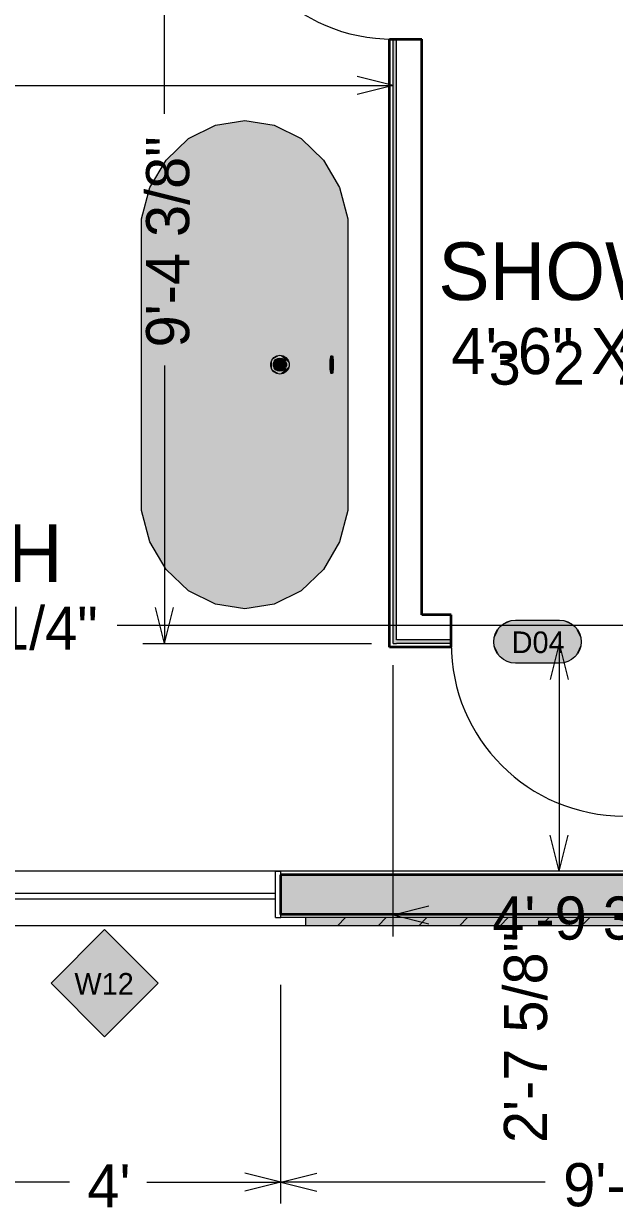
# Model space of a CAD drawing. Header units: inches. Extents: x 0.6 to 35.4, y -22.9 to 0.3.
# Drawn here: x 16.137 to 17.848, y -20.775 to -17.347 of the extents above; entities that cross this region are included whole.
import ezdxf

# ---------------------------------------------------------------- set-up
doc = ezdxf.new("R2010")
doc.units = ezdxf.units.IN
doc.header["$MEASUREMENT"] = 0
doc.layers.add('Layout Box Export Contents', color=7, linetype='Continuous', lineweight=0, true_color=0x000000)

# ---------------------------------------------------------------- blocks, each defined once
blk = doc.blocks.new('Slipper Pedestal')
at = {"layer": 'Layout Box Export Contents', "color": 252, "linetype": 'Continuous', "lineweight": 0, "true_color": 0x969696, "transparency": 33554687}
for points in [[(-33.95, 14.34), (-33.31, 18.42), (-31.43, 22.17), (-28.46, 25.29), (-24.65, 27.52), (-20.3, 28.68), (20.3, 28.68), (24.65, 27.52), (28.46, 25.29), (31.43, 22.17), (33.31, 18.42), (33.95, 14.34), (33.31, 10.26), (31.43, 6.51), (28.46, 3.39), (24.65, 1.16), (20.3, 0), (-20.3, 0), (-24.65, 1.16), (-28.46, 3.39), (-31.43, 6.51), (-33.31, 10.26)], [(-1.23, 26.52), (-1.15, 26.56), (-0.94, 26.59), (-0.61, 26.62), (-0.21, 26.63), (0.21, 26.63), (0.61, 26.62), (0.94, 26.59), (1.15, 26.56), (1.23, 26.52), (1.23, 26.34), (1.18, 26.31), (1.11, 26.28), (0.91, 26.24), (0.59, 26.22), (0.21, 26.21), (-0.21, 26.21), (-0.59, 26.22), (-0.91, 26.24), (-1.11, 26.28), (-1.18, 26.31), (-1.23, 26.34)], [(-1.3, 19.22), (-1.22, 19.66), (-1, 20.06), (-0.65, 20.35), (-0.23, 20.5), (0.23, 20.5), (0.65, 20.35), (1, 20.06), (1.22, 19.66), (1.3, 19.22), (1.22, 18.78), (1, 18.39), (0.65, 18.1), (0.23, 17.94), (-0.23, 17.94), (-0.65, 18.1), (-1, 18.39), (-1.22, 18.78)], [(-0.91, 19.22), (-0.86, 19.53), (-0.7, 19.81), (-0.46, 20.01), (-0.16, 20.12), (0.16, 20.12), (0.46, 20.01), (0.7, 19.81), (0.86, 19.53), (0.91, 19.22), (0.86, 18.91), (0.7, 18.63), (0.46, 18.43), (0.16, 18.32), (-0.16, 18.32), (-0.46, 18.43), (-0.7, 18.63), (-0.86, 18.91)]]:
    blk.add_lwpolyline(points, close=True, dxfattribs=at)
at = {"layer": 'Layout Box Export Contents', "color": 7, "linetype": 'Continuous', "lineweight": 0, "true_color": 0xffffff, "transparency": 33554687}
for points in [[(-20.3, 28.68), (-20.3, 0), (-20.3, 28.68), (-24.65, 1.16)], [(-24.65, 27.52), (-20.3, 28.68), (-24.65, 27.52), (-24.65, 1.16)], [(20.3, 28.68), (20.3, 0), (20.3, 28.68), (-20.3, 0)], [(-20.3, 28.68), (20.3, 28.68), (-20.3, 28.68), (-20.3, 0)], [(20.3, 28.68), (24.65, 27.52), (20.3, 28.68), (24.65, 1.16)], [(24.65, 1.16), (20.3, 0), (24.65, 1.16), (20.3, 28.68)], [(-24.65, 27.52), (-24.65, 1.16), (-24.65, 27.52), (-28.46, 3.39)], [(-28.46, 25.29), (-24.65, 27.52), (-28.46, 25.29), (-28.46, 3.39)], [(-1.15, 26.56), (-1.18, 26.31), (-1.15, 26.56), (-1.23, 26.52)], [(-1.23, 26.52), (-1.18, 26.31), (-1.23, 26.52), (-1.23, 26.34)], [(-1.15, 26.56), (-1.11, 26.28), (-1.15, 26.56), (-1.18, 26.31)], [(-0.94, 26.59), (-1.11, 26.28), (-0.94, 26.59), (-1.15, 26.56)], [(-0.91, 26.24), (-1.11, 26.28), (-0.91, 26.24), (-0.94, 26.59)], [(-0.61, 26.62), (-0.91, 26.24), (-0.61, 26.62), (-0.94, 26.59)], [(-0.59, 26.22), (-0.91, 26.24), (-0.59, 26.22), (-0.61, 26.62)], [(-0.21, 26.63), (-0.59, 26.22), (-0.21, 26.63), (-0.61, 26.62)], [(-0.21, 26.21), (-0.59, 26.22), (-0.21, 26.21), (-0.21, 26.63)], [(0.21, 26.63), (0.21, 26.21), (0.21, 26.63), (-0.21, 26.21)], [(-0.21, 26.63), (0.21, 26.63), (-0.21, 26.63), (-0.21, 26.21)], [(0.21, 26.63), (0.61, 26.62), (0.21, 26.63), (0.59, 26.22)], [(0.59, 26.22), (0.21, 26.21), (0.59, 26.22), (0.21, 26.63)], [(0.61, 26.62), (0.91, 26.24), (0.61, 26.62), (0.59, 26.22)], [(0.61, 26.62), (0.94, 26.59), (0.61, 26.62), (0.91, 26.24)], [(0.94, 26.59), (1.11, 26.28), (0.94, 26.59), (0.91, 26.24)], [(1.15, 26.56), (1.11, 26.28), (1.15, 26.56), (0.94, 26.59)], [(1.18, 26.31), (1.11, 26.28), (1.18, 26.31), (1.15, 26.56)], [(1.15, 26.56), (1.23, 26.52), (1.15, 26.56), (1.18, 26.31)], [(1.23, 26.52), (1.23, 26.34), (1.23, 26.52), (1.18, 26.31)], [(28.46, 25.29), (28.46, 3.39), (28.46, 25.29), (24.65, 27.52)], [(24.65, 27.52), (28.46, 3.39), (24.65, 27.52), (24.65, 1.16)], [(-28.46, 25.29), (-28.46, 3.39), (-28.46, 25.29), (-31.43, 22.17)], [(31.43, 22.17), (28.46, 3.39), (31.43, 22.17), (28.46, 25.29)], [(-33.31, 18.42), (-31.43, 22.17), (-33.31, 18.42), (-33.31, 10.26)], [(-33.31, 10.26), (-31.43, 22.17), (-33.31, 10.26), (-31.43, 6.51)], [(-31.43, 22.17), (-28.46, 3.39), (-31.43, 22.17), (-31.43, 6.51)], [(31.43, 6.51), (28.46, 3.39), (31.43, 6.51), (31.43, 22.17)], [(31.43, 22.17), (33.31, 18.42), (31.43, 22.17), (31.43, 6.51)], [(-0.65, 20.35), (-0.23, 20.5), (-0.65, 20.35), (-1.3, 19.22)], [(-1.3, 19.22), (-0.23, 20.5), (-1.3, 19.22), (-0.65, 18.1)], [(-1.3, 19.22), (-1.22, 19.66), (-1.3, 19.22), (-0.65, 20.35)], [(-1.22, 19.66), (-1, 20.06), (-1.22, 19.66), (-0.65, 20.35)], [(-0.46, 20.01), (-0.16, 20.12), (-0.46, 20.01), (-0.91, 19.22)], [(-0.16, 20.12), (-0.7, 18.63), (-0.16, 20.12), (-0.91, 19.22)], [(-0.91, 19.22), (-0.7, 19.81), (-0.91, 19.22), (-0.46, 20.01)], [(-0.86, 19.53), (-0.7, 19.81), (-0.86, 19.53), (-0.91, 19.22)], [(0.7, 18.63), (-0.7, 18.63), (0.7, 18.63), (-0.16, 20.12)], [(0.23, 20.5), (0.65, 18.1), (0.23, 20.5), (-0.65, 18.1)], [(-0.23, 20.5), (0.23, 20.5), (-0.23, 20.5), (-0.65, 18.1)], [(-0.16, 20.12), (0.16, 20.12), (-0.16, 20.12), (0.7, 18.63)], [(0.16, 20.12), (0.46, 20.01), (0.16, 20.12), (0.91, 19.22)], [(0.16, 20.12), (0.91, 19.22), (0.16, 20.12), (0.7, 18.63)], [(0.65, 20.35), (1.3, 19.22), (0.65, 20.35), (0.23, 20.5)], [(0.23, 20.5), (1.3, 19.22), (0.23, 20.5), (0.65, 18.1)], [(0.46, 20.01), (0.7, 19.81), (0.46, 20.01), (0.91, 19.22)], [(1, 20.06), (1.22, 19.66), (1, 20.06), (0.65, 20.35)], [(1.22, 19.66), (1.3, 19.22), (1.22, 19.66), (0.65, 20.35)], [(0.7, 19.81), (0.86, 19.53), (0.7, 19.81), (0.91, 19.22)], [(-33.31, 10.26), (-33.95, 14.34), (-33.31, 10.26), (-33.31, 18.42)], [(-1.3, 19.22), (-0.65, 18.1), (-1.3, 19.22), (-1.22, 18.78)], [(-1.22, 18.78), (-0.65, 18.1), (-1.22, 18.78), (-1, 18.39)], [(-0.86, 18.91), (-0.91, 19.22), (-0.86, 18.91), (-0.7, 18.63)], [(-0.16, 18.32), (-0.7, 18.63), (-0.16, 18.32), (0.7, 18.63)], [(-0.16, 18.32), (-0.46, 18.43), (-0.16, 18.32), (-0.7, 18.63)], [(0.7, 18.63), (0.16, 18.32), (0.7, 18.63), (-0.16, 18.32)], [(0.46, 18.43), (0.16, 18.32), (0.46, 18.43), (0.7, 18.63)], [(1.3, 19.22), (1.22, 18.78), (1.3, 19.22), (0.65, 18.1)], [(1.22, 18.78), (1, 18.39), (1.22, 18.78), (0.65, 18.1)], [(0.86, 18.91), (0.7, 18.63), (0.86, 18.91), (0.91, 19.22)], [(33.31, 18.42), (33.31, 10.26), (33.31, 18.42), (31.43, 6.51)], [(33.95, 14.34), (33.31, 10.26), (33.95, 14.34), (33.31, 18.42)], [(-0.23, 17.94), (-0.65, 18.1), (-0.23, 17.94), (0.23, 17.94)], [(0.23, 17.94), (-0.65, 18.1), (0.23, 17.94), (0.65, 18.1)]]:
    blk.add_solid(points, dxfattribs=at)

msp = doc.modelspace()

# ---------------------------------------------------------------- linework, layer by layer
at = {"layer": 'Layout Box Export Contents', "color": 176, "linetype": 'Continuous', "lineweight": 18, "true_color": 0x000080, "transparency": 33554687}
for p, q in [((16.5452, -17.6074), (16.5452, -16.8018)), ((17.2067, -17.5258), (17.1025, -17.4997)), ((15.8056, -17.5258), (17.2067, -17.5258)), ((17.2067, -17.5258), (17.1025, -17.5518)), ((16.5452, -18.3366), (16.5452, -19.1421)), ((16.5452, -19.1421), (16.5192, -19.0379)), ((16.5452, -19.1421), (16.5712, -19.0379)), ((16.4081, -19.089), (18.4116, -19.089)), ((16.4827, -19.1421), (17.1442, -19.1421)), ((17.6876, -19.1421), (17.6616, -19.2463)), ((17.6876, -19.1421), (17.7136, -19.2463)), ((17.6876, -19.1421), (17.6876, -19.8018)), ((17.2067, -19.9911), (17.2067, -19.2046)), ((17.6876, -19.8018), (17.6616, -19.6976)), ((17.6876, -19.8018), (17.7136, -19.6976)), ((17.2067, -19.9286), (17.3108, -19.9025)), ((17.2067, -19.9286), (17.3108, -19.9546)), ((17.442, -19.9286), (17.2067, -19.9286)), ((16.8818, -20.7648), (16.8818, -20.1307)), ((16.8818, -20.7023), (16.7776, -20.6763)), ((16.8818, -20.7023), (16.986, -20.6763)), ((16.2697, -20.7023), (15.8818, -20.7023)), ((16.4939, -20.7023), (16.8818, -20.7023)), ((16.8818, -20.7023), (16.7776, -20.7283)), ((16.8818, -20.7023), (16.986, -20.7283)), ((17.6474, -20.7023), (16.8818, -20.7023))]:
    msp.add_line(p, q, dxfattribs=at)
at = {"layer": 'Layout Box Export Contents', "color": 18, "linetype": 'Continuous', "lineweight": 35, "true_color": 0x000000, "transparency": 33554687}
for p, q in [((17.1962, -19.1525), (17.1962, -17.3913)), ((17.1962, -17.3913), (17.29, -17.3913)), ((17.29, -19.0588), (17.29, -17.3913)), ((17.3751, -19.0588), (17.29, -19.0588)), ((17.3751, -19.1525), (17.3751, -19.0588)), ((17.3751, -19.1525), (17.1962, -19.1525)), ((16.8818, -19.9268), (16.8818, -19.8122)), ((18.422, -19.8122), (16.8818, -19.8122)), ((19.1422, -19.9268), (16.8818, -19.9268))]:
    msp.add_line(p, q, dxfattribs=at)
at = {"layer": 'Layout Box Export Contents', "color": 18, "linetype": 'Continuous', "lineweight": 18, "true_color": 0x000000, "transparency": 33554687}
for p, q in [((17.2067, -19.1421), (17.2067, -17.3913)), ((17.2067, -17.3913), (17.2171, -17.3913)), ((17.2171, -19.1317), (17.2171, -17.3913)), ((17.3751, -19.1317), (17.2171, -19.1317)), ((17.3751, -19.1421), (17.3751, -19.1317)), ((17.2067, -19.1421), (17.2171, -19.1421)), ((17.3751, -19.1421), (17.2171, -19.1421))]:
    msp.add_line(p, q, dxfattribs=at)
at = {"layer": 'Layout Box Export Contents', "color": 251, "linetype": 'Continuous', "lineweight": 18, "true_color": 0x4b4b4b, "transparency": 33554687}
for p, q in [((16.8818, -19.8018), (15.8818, -19.8018)), ((16.8662, -19.8018), (16.8818, -19.8018)), ((16.8662, -19.9359), (16.8662, -19.8018)), ((16.8818, -19.9359), (16.8818, -19.8018)), ((15.8974, -19.8651), (16.8662, -19.8651)), ((15.8974, -19.8818), (16.8662, -19.8818)), ((16.8662, -19.9359), (16.8818, -19.9359)), ((16.9547, -19.9596), (15.8089, -19.9596))]:
    msp.add_line(p, q, dxfattribs=at)
at = {"layer": 'Layout Box Export Contents', "color": 18, "linetype": 'Continuous', "lineweight": 0, "true_color": 0x000000, "transparency": 33554687}
for p, q in [((16.8818, -19.9359), (16.8818, -19.8018)), ((18.4116, -19.8018), (16.8818, -19.8018)), ((19.1422, -19.9359), (16.8818, -19.9359)), ((16.9547, -19.9596), (16.9547, -19.9359)), ((19.0693, -19.9361), (16.9547, -19.9361)), ((19.0693, -19.9596), (16.9547, -19.9596))]:
    msp.add_line(p, q, dxfattribs=at)
at = {"layer": 'Layout Box Export Contents', "color": 1, "linetype": 'Continuous', "lineweight": 0, "true_color": 0xff0000, "transparency": 33554687}
for p, q in [((17.0457, -19.9596), (17.0691, -19.9361)), ((17.1635, -19.9596), (17.187, -19.9361)), ((17.2814, -19.9596), (17.3048, -19.9361)), ((17.3992, -19.9596), (17.4227, -19.9361)), ((17.5171, -19.9596), (17.5405, -19.9361)), ((17.6349, -19.9596), (17.6584, -19.9361)), ((17.7528, -19.9596), (17.7762, -19.9361))]:
    msp.add_line(p, q, dxfattribs=at)
at = {"layer": 'Layout Box Export Contents', "color": 156, "linetype": 'Continuous', "lineweight": 18, "true_color": 0x004080, "transparency": 33554687}
msp.add_lwpolyline([(17.689, -19.0744, -1), (17.689, -19.1994), (17.5612, -19.1994, -1), (17.5612, -19.0744)], format="xyb", close=True, dxfattribs=at)
msp.add_lwpolyline([(17.689, -19.0744, -1), (17.689, -19.1994), (17.5612, -19.1994, -1), (17.5612, -19.0744)], format="xyb", close=True, dxfattribs=at)
at = {"layer": 'Layout Box Export Contents', "color": 156, "linetype": 'Continuous', "lineweight": 9, "true_color": 0x004080, "transparency": 33554687}
msp.add_lwpolyline([(16.3714, -20.2811), (16.2164, -20.1261), (16.3714, -19.9711), (16.5264, -20.1261)], close=True, dxfattribs=at)
msp.add_lwpolyline([(16.3714, -20.2811), (16.2164, -20.1261), (16.3714, -19.9711), (16.5264, -20.1261)], close=True, dxfattribs=at)
at = {"layer": 'Layout Box Export Contents', "color": 251, "linetype": 'Continuous', "lineweight": 18, "true_color": 0x4b4b4b, "transparency": 33554687}
for centre in [(17.2067, -16.8913), (17.8751, -19.1421)]:
    msp.add_arc(centre, 0.5, 180, 270, dxfattribs=at)
at = {"layer": 'Layout Box Export Contents', "color": 131, "linetype": 'Continuous', "lineweight": 35, "true_color": 0xaeffff, "transparency": 33554687}
for points in [[(17.2067, -19.1421), (17.2067, -17.3913), (17.2171, -19.1421), (17.2171, -17.3913)], [(17.3751, -19.1421), (17.2171, -19.1421), (17.3751, -19.1317), (17.2171, -19.1317)]]:
    msp.add_solid(points, dxfattribs=at)
at = {"layer": 'Layout Box Export Contents', "color": 7, "linetype": 'Continuous', "lineweight": 18, "true_color": 0xffffff, "transparency": 33554687}
for points in [[(17.517, -19.1811), (17.4992, -19.1451), (17.517, -19.1811), (17.5612, -19.0744)], [(17.4992, -19.1451), (17.517, -19.0927), (17.4992, -19.1451), (17.5612, -19.0744)], [(17.5035, -19.113), (17.517, -19.0927), (17.5035, -19.113), (17.4992, -19.1287)], [(17.4992, -19.1287), (17.517, -19.0927), (17.4992, -19.1287), (17.4992, -19.1451)], [(17.5071, -19.1057), (17.517, -19.0927), (17.5071, -19.1057), (17.5035, -19.113)], [(17.5116, -19.0989), (17.517, -19.0927), (17.5116, -19.0989), (17.5071, -19.1057)], [(17.5612, -19.0744), (17.5232, -19.1865), (17.5612, -19.0744), (17.517, -19.1811)], [(17.517, -19.0927), (17.5531, -19.0749), (17.517, -19.0927), (17.5612, -19.0744)], [(17.5232, -19.0873), (17.5531, -19.0749), (17.5232, -19.0873), (17.517, -19.0927)], [(17.545, -19.1973), (17.5232, -19.1865), (17.545, -19.1973), (17.5612, -19.0744)], [(17.545, -19.0765), (17.5531, -19.0749), (17.545, -19.0765), (17.5232, -19.0873)], [(17.53, -19.0828), (17.545, -19.0765), (17.53, -19.0828), (17.5232, -19.0873)], [(17.5373, -19.0792), (17.545, -19.0765), (17.5373, -19.0792), (17.53, -19.0828)], [(17.5612, -19.0744), (17.5612, -19.1994), (17.5612, -19.0744), (17.545, -19.1973)], [(17.689, -19.0744), (17.689, -19.1994), (17.689, -19.0744), (17.5612, -19.0744)], [(17.5612, -19.0744), (17.689, -19.1994), (17.5612, -19.0744), (17.5612, -19.1994)], [(17.6971, -19.0749), (17.7332, -19.0927), (17.6971, -19.0749), (17.689, -19.0744)], [(17.7332, -19.0927), (17.7509, -19.1287), (17.7332, -19.0927), (17.689, -19.0744)], [(17.7509, -19.1287), (17.7332, -19.1811), (17.7509, -19.1287), (17.689, -19.0744)], [(17.7332, -19.1811), (17.7052, -19.1973), (17.7332, -19.1811), (17.689, -19.0744)], [(17.689, -19.0744), (17.7052, -19.1973), (17.689, -19.0744), (17.6971, -19.1989)], [(17.6971, -19.1989), (17.689, -19.1994), (17.6971, -19.1989), (17.689, -19.0744)], [(17.7052, -19.0765), (17.7202, -19.0828), (17.7052, -19.0765), (17.6971, -19.0749)], [(17.6971, -19.0749), (17.7202, -19.0828), (17.6971, -19.0749), (17.727, -19.0873)], [(17.727, -19.0873), (17.7332, -19.0927), (17.727, -19.0873), (17.6971, -19.0749)], [(17.7129, -19.0792), (17.7202, -19.0828), (17.7129, -19.0792), (17.7052, -19.0765)], [(17.7386, -19.0989), (17.7431, -19.1057), (17.7386, -19.0989), (17.7332, -19.0927)], [(17.7332, -19.0927), (17.7431, -19.1057), (17.7332, -19.0927), (17.7467, -19.113)], [(17.7467, -19.113), (17.7509, -19.1287), (17.7467, -19.113), (17.7332, -19.0927)], [(17.4992, -19.1451), (17.4987, -19.1369), (17.4992, -19.1451), (17.4992, -19.1287)], [(17.4992, -19.1287), (17.5008, -19.1207), (17.4992, -19.1287), (17.5035, -19.113)], [(17.7509, -19.1451), (17.7332, -19.1811), (17.7509, -19.1451), (17.7509, -19.1287)], [(17.7467, -19.113), (17.7493, -19.1207), (17.7467, -19.113), (17.7509, -19.1287)], [(17.7509, -19.1287), (17.7515, -19.1369), (17.7509, -19.1287), (17.7509, -19.1451)], [(17.5035, -19.1608), (17.4992, -19.1451), (17.5035, -19.1608), (17.517, -19.1811)], [(17.5035, -19.1608), (17.5008, -19.1531), (17.5035, -19.1608), (17.4992, -19.1451)], [(17.517, -19.1811), (17.5071, -19.1682), (17.517, -19.1811), (17.5035, -19.1608)], [(17.7509, -19.1451), (17.7467, -19.1608), (17.7509, -19.1451), (17.7332, -19.1811)], [(17.7431, -19.1682), (17.7332, -19.1811), (17.7431, -19.1682), (17.7467, -19.1608)], [(17.7509, -19.1451), (17.7493, -19.1531), (17.7509, -19.1451), (17.7467, -19.1608)], [(17.5116, -19.175), (17.5071, -19.1682), (17.5116, -19.175), (17.517, -19.1811)], [(17.53, -19.191), (17.5232, -19.1865), (17.53, -19.191), (17.5373, -19.1947)], [(17.5373, -19.1947), (17.5232, -19.1865), (17.5373, -19.1947), (17.545, -19.1973)], [(17.5612, -19.1994), (17.5531, -19.1989), (17.5612, -19.1994), (17.545, -19.1973)], [(17.727, -19.1865), (17.7052, -19.1973), (17.727, -19.1865), (17.7332, -19.1811)], [(17.7202, -19.191), (17.7052, -19.1973), (17.7202, -19.191), (17.727, -19.1865)], [(17.7129, -19.1947), (17.7052, -19.1973), (17.7129, -19.1947), (17.7202, -19.191)], [(17.7386, -19.175), (17.7332, -19.1811), (17.7386, -19.175), (17.7431, -19.1682)]]:
    msp.add_solid(points, dxfattribs=at)
at = {"layer": 'Layout Box Export Contents', "color": 253, "linetype": 'Continuous', "lineweight": 35, "true_color": 0x9d9d9d, "transparency": 33554687}
msp.add_solid([(19.1422, -19.9268), (16.8818, -19.9268), (19.1422, -19.8122), (16.8818, -19.8122)], dxfattribs=at)
at = {"layer": 'Layout Box Export Contents', "color": 7, "linetype": 'Continuous', "lineweight": 35, "true_color": 0xffffff, "transparency": 33554687}
msp.add_solid([(19.0693, -19.9596), (16.9547, -19.9596), (19.0693, -19.9361), (16.9547, -19.9361)], dxfattribs=at)
at = {"layer": 'Layout Box Export Contents', "color": 7, "linetype": 'Continuous', "lineweight": 9, "true_color": 0xffffff, "transparency": 33554687}
for points in [[(16.2164, -20.1261), (16.3714, -19.9711), (16.2164, -20.1261), (16.3714, -20.2811)], [(16.3714, -20.2811), (16.3714, -19.9711), (16.3714, -20.2811), (16.5264, -20.1261)]]:
    msp.add_solid(points, dxfattribs=at)

# ---------------------------------------------------------------- block references
at = {"layer": 'Layout Box Export Contents', "linetype": 'Continuous', "lineweight": 0, "transparency": 33554687, "xscale": 0.02083333333333333, "yscale": 0.02083333333333333, "rotation": 270}
msp.add_blockref('Slipper Pedestal', (16.4788, -18.3344), dxfattribs=at)

# ---------------------------------------------------------------- texts
at = {"layer": 'Layout Box Export Contents', "color": 176, "linetype": 'Continuous', "lineweight": 18, "true_color": 0x000080, "transparency": 33554687, "char_height": 0.125, "width": 0.67875, "attachment_point": 7, "rotation": 90}
for s, insert in [('\\fChief Blueprint|b0|i0|c0|p0;9\'-4 3/8"', (16.6184, -18.2845)), ('\\fChief Blueprint|b0|i0|c0|p0;2\'-7 5/8"', (17.6545, -20.5893))]:
    msp.add_mtext(s, dxfattribs=dict(at, insert=insert))
at = {"layer": 'Layout Box Export Contents', "color": 252, "linetype": 'Continuous', "lineweight": 18, "true_color": 0x969696, "transparency": 33554687, "attachment_point": 8}
for s, insert, char_height, width in [('\\fChief Blueprint|b0|i0|c0|p0;SHOWER\\P', (17.8393, -18.1494), 0.166667, 1.048333), ('\\fChief Blueprint|b0|i0|c0|p0;4\'-6" X 9\'-0"\\P', (17.8393, -18.3637), 0.133333, 0.972), ('\\fChief Blueprint|b0|i0|c0|p0;MASTER BATH\\P', (15.4572, -18.966), 0.166667, 1.653333)]:
    msp.add_mtext(s, dxfattribs=dict(at, insert=insert, char_height=char_height, width=width))
at = {"layer": 'Layout Box Export Contents', "color": 156, "linetype": 'Continuous', "lineweight": 9, "true_color": 0x004080, "transparency": 33554687}
for s, insert, char_height, width, attachment_point in [('{\\fChief Blueprint|b0|i0|p34;\\C156;\\H0.175562;\\H0.712x;3  2  2  1}', (17.8089, -18.2674), 0.125, 0.75, 2), ('\\fChief Blueprint|b0|i0|c0|p0;W12', (16.2842, -20.1592), 0.0625, 0.21875, 7)]:
    msp.add_mtext(s, dxfattribs=dict(at, insert=insert, char_height=char_height, width=width, attachment_point=attachment_point))
at = {"layer": 'Layout Box Export Contents', "color": 176, "linetype": 'Continuous', "lineweight": 18, "true_color": 0x000080, "transparency": 33554687, "char_height": 0.125, "attachment_point": 7}
for s, insert, width in [('\\fChief Blueprint|b0|i0|c0|p0;19\'-3 1/4"', (15.6472, -19.1622), 0.77625), ('\\fChief Blueprint|b0|i0|c0|p0;4\'-9 3/4"', (17.4941, -20.0017), 0.67875), ('\\fChief Blueprint|b0|i0|c0|p0;9\'-0 1/2"', (17.6995, -20.7742), 0.67875), ("\\fChief Blueprint|b0|i0|c0|p0;4'", (16.3218, -20.7755), 0.13875)]:
    msp.add_mtext(s, dxfattribs=dict(at, insert=insert, width=width))
at = {"layer": 'Layout Box Export Contents', "color": 156, "linetype": 'Continuous', "lineweight": 18, "true_color": 0x004080, "transparency": 33554687, "insert": (17.5504, -19.1707), "char_height": 0.0625, "width": 0.199375, "attachment_point": 7}
msp.add_mtext('\\fChief Blueprint|b0|i0|c0|p0;D04', dxfattribs=at)

doc.saveas('drawing.dxf')
